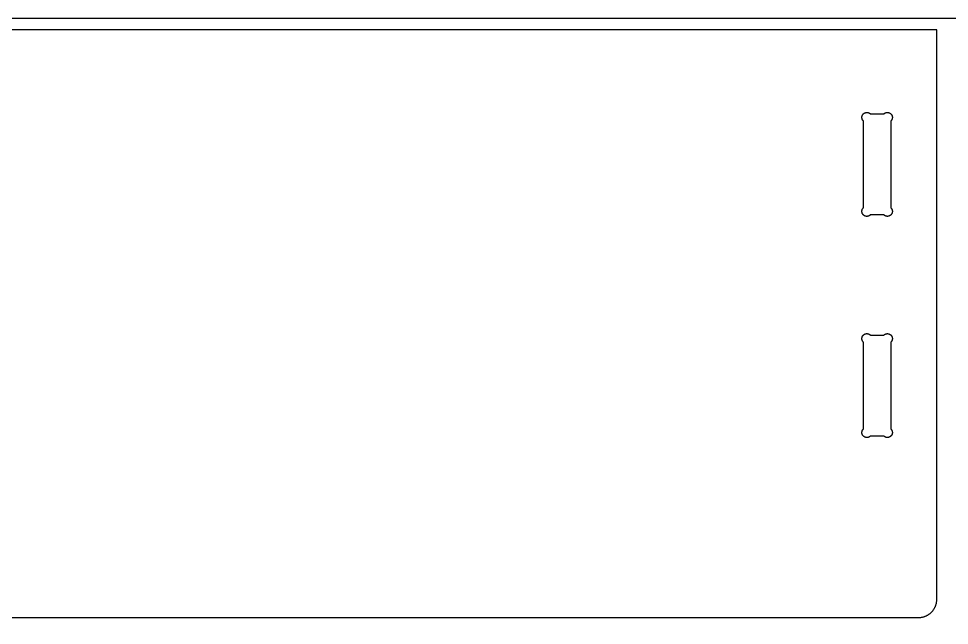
# Model space of a CAD drawing. Header units: inches. Extents: x -71.1 to 24.9, y -42.3 to 5.7.
# Drawn here: x -35.74 to -10.4, y -10.78 to 5.75 of the extents above; entities that cross this region are included whole.
import ezdxf

# ---------------------------------------------------------------- set-up
doc = ezdxf.new("R2010")
doc.units = ezdxf.units.IN
doc.header["$LTSCALE"] = 0.03937
doc.header["$MEASUREMENT"] = 0
for name, color, linetype, true_color in [('Default', 7, 'Continuous', 0x000000), ('profile - inside', 7, 'Continuous', 0x000000), ('profile - outside', 7, 'Continuous', 0x000000)]:
    doc.layers.add(name, color=color, linetype=linetype, true_color=true_color)

msp = doc.modelspace()

# ---------------------------------------------------------------- linework, layer by layer
at = {"layer": 'Default'}
msp.add_lwpolyline([(24.927, -42.253), (24.927, 5.747), (-71.073, 5.747), (-71.073, -42.253), (24.927, -42.253)], dxfattribs=at)
at = {"layer": 'profile - inside'}
for points in [[(-11.958, 0.498), (-11.958, 0.495), (-11.958, 0.492), (-11.958, 0.489), (-11.958, 0.486), (-11.958, 0.483), (-11.959, 0.479), (-11.959, 0.476), (-11.96, 0.473), (-11.96, 0.47), (-11.961, 0.467), (-11.962, 0.464), (-11.963, 0.461), (-11.964, 0.457), (-11.965, 0.454), (-11.966, 0.451), (-11.967, 0.448), (-11.968, 0.445), (-11.97, 0.442), (-11.971, 0.439), (-11.973, 0.436), (-11.974, 0.433), (-11.976, 0.43), (-11.978, 0.427), (-11.98, 0.424), (-11.982, 0.421), (-11.984, 0.418), (-11.986, 0.415), (-11.988, 0.413), (-11.99, 0.41), (-11.992, 0.407), (-11.995, 0.405), (-11.997, 0.402), (-12, 0.4), (-12.002, 0.398), (-12.005, 0.395), (-12.007, 0.393), (-12.01, 0.391), (-12.013, 0.389), (-12.016, 0.387), (-12.019, 0.385), (-12.022, 0.383), (-12.025, 0.381), (-12.028, 0.379), (-12.031, 0.378), (-12.034, 0.376), (-12.037, 0.375), (-12.04, 0.374), (-12.043, 0.372), (-12.046, 0.371), (-12.049, 0.37), (-12.052, 0.369), (-12.055, 0.368), (-12.059, 0.367), (-12.062, 0.366), (-12.065, 0.366), (-12.068, 0.365), (-12.071, 0.364), (-12.074, 0.364), (-12.077, 0.364), (-12.08, 0.363), (-12.084, 0.363), (-12.087, 0.363), (-12.09, 0.363), (-12.093, 0.363), (-12.096, 0.363), (-12.099, 0.363), (-12.102, 0.363), (-12.105, 0.363), (-12.108, 0.364), (-12.111, 0.364), (-12.114, 0.364), (-12.117, 0.365), (-12.12, 0.366), (-12.123, 0.366), (-12.127, 0.367), (-12.13, 0.368), (-12.133, 0.369), (-12.136, 0.37), (-12.139, 0.371), (-12.142, 0.372), (-12.145, 0.374), (-12.148, 0.375), (-12.152, 0.376), (-12.155, 0.378), (-12.158, 0.379), (-12.161, 0.381), (-12.164, 0.383), (-12.166, 0.385), (-12.169, 0.387), (-12.172, 0.389), (-12.175, 0.391), (-12.178, 0.393), (-12.18, 0.395), (-12.183, 0.398), (-12.186, 0.4), (-12.188, 0.402), (-12.556, 0.402), (-12.559, 0.4), (-12.561, 0.398), (-12.564, 0.395), (-12.567, 0.393), (-12.569, 0.391), (-12.572, 0.389), (-12.575, 0.387), (-12.578, 0.385), (-12.581, 0.383), (-12.584, 0.381), (-12.587, 0.379), (-12.59, 0.378), (-12.593, 0.376), (-12.596, 0.375), (-12.599, 0.374), (-12.602, 0.372), (-12.605, 0.371), (-12.608, 0.37), (-12.611, 0.369), (-12.615, 0.368), (-12.618, 0.367), (-12.621, 0.366), (-12.624, 0.366), (-12.627, 0.365), (-12.63, 0.364), (-12.633, 0.364), (-12.636, 0.364), (-12.64, 0.363), (-12.643, 0.363), (-12.646, 0.363), (-12.649, 0.363), (-12.652, 0.363), (-12.655, 0.363), (-12.658, 0.363), (-12.661, 0.363), (-12.664, 0.363), (-12.667, 0.364), (-12.67, 0.364), (-12.673, 0.364), (-12.676, 0.365), (-12.679, 0.366), (-12.683, 0.366), (-12.686, 0.367), (-12.689, 0.368), (-12.692, 0.369), (-12.695, 0.37), (-12.698, 0.371), (-12.701, 0.372), (-12.704, 0.374), (-12.708, 0.375), (-12.711, 0.376), (-12.714, 0.378), (-12.717, 0.379), (-12.72, 0.381), (-12.723, 0.383), (-12.726, 0.385), (-12.728, 0.387), (-12.731, 0.389), (-12.734, 0.391), (-12.737, 0.393), (-12.739, 0.395), (-12.742, 0.398), (-12.745, 0.4), (-12.747, 0.402), (-12.75, 0.405), (-12.752, 0.407), (-12.754, 0.41), (-12.756, 0.413), (-12.759, 0.415), (-12.761, 0.418), (-12.763, 0.421), (-12.765, 0.424), (-12.767, 0.427), (-12.768, 0.43), (-12.77, 0.433), (-12.772, 0.436), (-12.773, 0.439), (-12.775, 0.442), (-12.776, 0.445), (-12.777, 0.448), (-12.778, 0.451), (-12.779, 0.454), (-12.781, 0.457), (-12.781, 0.461), (-12.782, 0.464), (-12.783, 0.467), (-12.784, 0.47), (-12.784, 0.473), (-12.785, 0.476), (-12.785, 0.479), (-12.786, 0.483), (-12.786, 0.486), (-12.786, 0.489), (-12.787, 0.492), (-12.787, 0.495), (-12.787, 0.498), (-12.787, 0.501), (-12.787, 0.504), (-12.786, 0.507), (-12.786, 0.51), (-12.786, 0.513), (-12.785, 0.516), (-12.785, 0.519), (-12.784, 0.522), (-12.784, 0.525), (-12.783, 0.529), (-12.782, 0.532), (-12.781, 0.535), (-12.781, 0.538), (-12.779, 0.541), (-12.778, 0.544), (-12.777, 0.547), (-12.776, 0.551), (-12.775, 0.554), (-12.773, 0.557), (-12.772, 0.56), (-12.77, 0.563), (-12.768, 0.566), (-12.767, 0.569), (-12.765, 0.572), (-12.763, 0.575), (-12.761, 0.577), (-12.759, 0.58), (-12.756, 0.583), (-12.754, 0.586), (-12.752, 0.588), (-12.75, 0.591), (-12.747, 0.593), (-12.747, 2.961), (-12.75, 2.964), (-12.752, 2.966), (-12.754, 2.969), (-12.756, 2.972), (-12.759, 2.974), (-12.761, 2.977), (-12.763, 2.98), (-12.765, 2.983), (-12.767, 2.986), (-12.768, 2.989), (-12.77, 2.992), (-12.772, 2.995), (-12.773, 2.998), (-12.775, 3.001), (-12.776, 3.004), (-12.777, 3.007), (-12.778, 3.01), (-12.779, 3.013), (-12.781, 3.017), (-12.781, 3.02), (-12.782, 3.023), (-12.783, 3.026), (-12.784, 3.029), (-12.784, 3.032), (-12.785, 3.035), (-12.785, 3.039), (-12.786, 3.042), (-12.786, 3.045), (-12.786, 3.048), (-12.787, 3.051), (-12.787, 3.054), (-12.787, 3.057), (-12.787, 3.06), (-12.787, 3.063), (-12.786, 3.066), (-12.786, 3.069), (-12.786, 3.072), (-12.785, 3.075), (-12.785, 3.078), (-12.784, 3.081), (-12.784, 3.085), (-12.783, 3.088), (-12.782, 3.091), (-12.781, 3.094), (-12.781, 3.097), (-12.779, 3.1), (-12.778, 3.103), (-12.777, 3.107), (-12.776, 3.11), (-12.775, 3.113), (-12.773, 3.116), (-12.772, 3.119), (-12.77, 3.122), (-12.768, 3.125), (-12.767, 3.128), (-12.765, 3.131), (-12.763, 3.134), (-12.761, 3.136), (-12.759, 3.139), (-12.756, 3.142), (-12.754, 3.145), (-12.752, 3.147), (-12.75, 3.15), (-12.747, 3.152), (-12.745, 3.155), (-12.742, 3.157), (-12.739, 3.159), (-12.737, 3.162), (-12.734, 3.164), (-12.731, 3.166), (-12.728, 3.168), (-12.726, 3.17), (-12.723, 3.172), (-12.72, 3.173), (-12.717, 3.175), (-12.714, 3.177), (-12.711, 3.178), (-12.708, 3.18), (-12.704, 3.181), (-12.701, 3.182), (-12.698, 3.184), (-12.695, 3.185), (-12.692, 3.186), (-12.689, 3.187), (-12.686, 3.188), (-12.683, 3.188), (-12.679, 3.189), (-12.676, 3.19), (-12.673, 3.19), (-12.67, 3.191), (-12.667, 3.191), (-12.664, 3.191), (-12.661, 3.192), (-12.658, 3.192), (-12.655, 3.192), (-12.652, 3.192), (-12.649, 3.192), (-12.646, 3.192), (-12.643, 3.192), (-12.64, 3.191), (-12.636, 3.191), (-12.633, 3.191), (-12.63, 3.19), (-12.627, 3.19), (-12.624, 3.189), (-12.621, 3.188), (-12.618, 3.188), (-12.615, 3.187), (-12.611, 3.186), (-12.608, 3.185), (-12.605, 3.184), (-12.602, 3.182), (-12.599, 3.181), (-12.596, 3.18), (-12.593, 3.178), (-12.59, 3.177), (-12.587, 3.175), (-12.584, 3.173), (-12.581, 3.172), (-12.578, 3.17), (-12.575, 3.168), (-12.572, 3.166), (-12.569, 3.164), (-12.567, 3.162), (-12.564, 3.159), (-12.561, 3.157), (-12.559, 3.155), (-12.556, 3.152), (-12.188, 3.152), (-12.186, 3.155), (-12.183, 3.157), (-12.18, 3.159), (-12.178, 3.162), (-12.175, 3.164), (-12.172, 3.166), (-12.169, 3.168), (-12.166, 3.17), (-12.164, 3.172), (-12.161, 3.173), (-12.158, 3.175), (-12.155, 3.177), (-12.152, 3.178), (-12.148, 3.18), (-12.145, 3.181), (-12.142, 3.182), (-12.139, 3.184), (-12.136, 3.185), (-12.133, 3.186), (-12.13, 3.187), (-12.127, 3.188), (-12.123, 3.188), (-12.12, 3.189), (-12.117, 3.19), (-12.114, 3.19), (-12.111, 3.191), (-12.108, 3.191), (-12.105, 3.191), (-12.102, 3.192), (-12.099, 3.192), (-12.096, 3.192), (-12.093, 3.192), (-12.09, 3.192), (-12.087, 3.192), (-12.084, 3.192), (-12.08, 3.191), (-12.077, 3.191), (-12.074, 3.191), (-12.071, 3.19), (-12.068, 3.19), (-12.065, 3.189), (-12.062, 3.188), (-12.059, 3.188), (-12.055, 3.187), (-12.052, 3.186), (-12.049, 3.185), (-12.046, 3.184), (-12.043, 3.182), (-12.04, 3.181), (-12.037, 3.18), (-12.034, 3.178), (-12.031, 3.177), (-12.028, 3.175), (-12.025, 3.173), (-12.022, 3.172), (-12.019, 3.17), (-12.016, 3.168), (-12.013, 3.166), (-12.01, 3.164), (-12.007, 3.162), (-12.005, 3.159), (-12.002, 3.157), (-12, 3.155), (-11.997, 3.152), (-11.995, 3.15), (-11.992, 3.147), (-11.99, 3.145), (-11.988, 3.142), (-11.986, 3.139), (-11.984, 3.136), (-11.982, 3.134), (-11.98, 3.131), (-11.978, 3.128), (-11.976, 3.125), (-11.974, 3.122), (-11.973, 3.119), (-11.971, 3.116), (-11.97, 3.113), (-11.968, 3.11), (-11.967, 3.107), (-11.966, 3.103), (-11.965, 3.1), (-11.964, 3.097), (-11.963, 3.094), (-11.962, 3.091), (-11.961, 3.088), (-11.96, 3.085), (-11.96, 3.081), (-11.959, 3.078), (-11.959, 3.075), (-11.958, 3.072), (-11.958, 3.069), (-11.958, 3.066), (-11.958, 3.063), (-11.958, 3.06), (-11.958, 3.057), (-11.958, 3.054), (-11.958, 3.051), (-11.958, 3.048), (-11.958, 3.045), (-11.958, 3.042), (-11.959, 3.039), (-11.959, 3.035), (-11.96, 3.032), (-11.96, 3.029), (-11.961, 3.026), (-11.962, 3.023), (-11.963, 3.02), (-11.964, 3.017), (-11.965, 3.013), (-11.966, 3.01), (-11.967, 3.007), (-11.968, 3.004), (-11.97, 3.001), (-11.971, 2.998), (-11.973, 2.995), (-11.974, 2.992), (-11.976, 2.989), (-11.978, 2.986), (-11.98, 2.983), (-11.982, 2.98), (-11.984, 2.977), (-11.986, 2.974), (-11.988, 2.972), (-11.99, 2.969), (-11.992, 2.966), (-11.995, 2.964), (-11.997, 2.961), (-11.997, 0.593), (-11.995, 0.591), (-11.992, 0.588), (-11.99, 0.586), (-11.988, 0.583), (-11.986, 0.58), (-11.984, 0.577), (-11.982, 0.575), (-11.98, 0.572), (-11.978, 0.569), (-11.976, 0.566), (-11.974, 0.563), (-11.973, 0.56), (-11.971, 0.557), (-11.97, 0.554), (-11.968, 0.551), (-11.967, 0.547), (-11.966, 0.544), (-11.965, 0.541), (-11.964, 0.538), (-11.963, 0.535), (-11.962, 0.532), (-11.961, 0.529), (-11.96, 0.525), (-11.96, 0.522), (-11.959, 0.519), (-11.959, 0.516), (-11.958, 0.513), (-11.958, 0.51), (-11.958, 0.507), (-11.958, 0.504), (-11.958, 0.501), (-11.958, 0.498)], [(-11.958, -2.966), (-11.958, -2.969), (-11.958, -2.972), (-11.958, -2.975), (-11.958, -2.978), (-11.958, -2.981), (-11.959, -2.984), (-11.959, -2.987), (-11.96, -2.99), (-11.96, -2.993), (-11.961, -2.997), (-11.962, -3), (-11.963, -3.003), (-11.964, -3.006), (-11.965, -3.009), (-11.966, -3.012), (-11.967, -3.015), (-11.968, -3.019), (-11.97, -3.022), (-11.971, -3.025), (-11.973, -3.028), (-11.974, -3.031), (-11.976, -3.034), (-11.978, -3.037), (-11.98, -3.04), (-11.982, -3.043), (-11.984, -3.045), (-11.986, -3.048), (-11.988, -3.051), (-11.99, -3.054), (-11.992, -3.056), (-11.995, -3.059), (-11.997, -3.061), (-11.997, -5.429), (-11.995, -5.432), (-11.992, -5.434), (-11.99, -5.437), (-11.988, -5.44), (-11.986, -5.442), (-11.984, -5.445), (-11.982, -5.448), (-11.98, -5.451), (-11.978, -5.454), (-11.976, -5.457), (-11.974, -5.46), (-11.973, -5.463), (-11.971, -5.466), (-11.97, -5.469), (-11.968, -5.472), (-11.967, -5.475), (-11.966, -5.478), (-11.965, -5.481), (-11.964, -5.485), (-11.963, -5.488), (-11.962, -5.491), (-11.961, -5.494), (-11.96, -5.497), (-11.96, -5.5), (-11.959, -5.503), (-11.959, -5.507), (-11.958, -5.51), (-11.958, -5.513), (-11.958, -5.516), (-11.958, -5.519), (-11.958, -5.522), (-11.958, -5.525), (-11.958, -5.528), (-11.958, -5.531), (-11.958, -5.534), (-11.958, -5.537), (-11.958, -5.54), (-11.959, -5.543), (-11.959, -5.546), (-11.96, -5.549), (-11.96, -5.553), (-11.961, -5.556), (-11.962, -5.559), (-11.963, -5.562), (-11.964, -5.565), (-11.965, -5.568), (-11.966, -5.571), (-11.967, -5.575), (-11.968, -5.578), (-11.97, -5.581), (-11.971, -5.584), (-11.973, -5.587), (-11.974, -5.59), (-11.976, -5.593), (-11.978, -5.596), (-11.98, -5.599), (-11.982, -5.602), (-11.984, -5.604), (-11.986, -5.607), (-11.988, -5.61), (-11.99, -5.613), (-11.992, -5.615), (-11.995, -5.618), (-11.997, -5.62), (-12, -5.623), (-12.002, -5.625), (-12.005, -5.627), (-12.007, -5.63), (-12.01, -5.632), (-12.013, -5.634), (-12.016, -5.636), (-12.019, -5.638), (-12.022, -5.64), (-12.025, -5.641), (-12.028, -5.643), (-12.031, -5.645), (-12.034, -5.646), (-12.037, -5.648), (-12.04, -5.649), (-12.043, -5.65), (-12.046, -5.652), (-12.049, -5.653), (-12.052, -5.654), (-12.055, -5.655), (-12.059, -5.655), (-12.062, -5.656), (-12.065, -5.657), (-12.068, -5.658), (-12.071, -5.658), (-12.074, -5.659), (-12.077, -5.659), (-12.08, -5.659), (-12.084, -5.66), (-12.087, -5.66), (-12.09, -5.66), (-12.093, -5.66), (-12.096, -5.66), (-12.099, -5.66), (-12.102, -5.66), (-12.105, -5.659), (-12.108, -5.659), (-12.111, -5.659), (-12.114, -5.658), (-12.117, -5.658), (-12.12, -5.657), (-12.123, -5.656), (-12.127, -5.655), (-12.13, -5.655), (-12.133, -5.654), (-12.136, -5.653), (-12.139, -5.652), (-12.142, -5.65), (-12.145, -5.649), (-12.148, -5.648), (-12.152, -5.646), (-12.155, -5.645), (-12.158, -5.643), (-12.161, -5.641), (-12.164, -5.64), (-12.166, -5.638), (-12.169, -5.636), (-12.172, -5.634), (-12.175, -5.632), (-12.178, -5.63), (-12.18, -5.627), (-12.183, -5.625), (-12.186, -5.623), (-12.188, -5.62), (-12.556, -5.62), (-12.559, -5.623), (-12.561, -5.625), (-12.564, -5.627), (-12.567, -5.63), (-12.569, -5.632), (-12.572, -5.634), (-12.575, -5.636), (-12.578, -5.638), (-12.581, -5.64), (-12.584, -5.641), (-12.587, -5.643), (-12.59, -5.645), (-12.593, -5.646), (-12.596, -5.648), (-12.599, -5.649), (-12.602, -5.65), (-12.605, -5.652), (-12.608, -5.653), (-12.611, -5.654), (-12.615, -5.655), (-12.618, -5.655), (-12.621, -5.656), (-12.624, -5.657), (-12.627, -5.658), (-12.63, -5.658), (-12.633, -5.659), (-12.636, -5.659), (-12.64, -5.659), (-12.643, -5.66), (-12.646, -5.66), (-12.649, -5.66), (-12.652, -5.66), (-12.655, -5.66), (-12.658, -5.66), (-12.661, -5.66), (-12.664, -5.659), (-12.667, -5.659), (-12.67, -5.659), (-12.673, -5.658), (-12.676, -5.658), (-12.679, -5.657), (-12.683, -5.656), (-12.686, -5.655), (-12.689, -5.655), (-12.692, -5.654), (-12.695, -5.653), (-12.698, -5.652), (-12.701, -5.65), (-12.704, -5.649), (-12.708, -5.648), (-12.711, -5.646), (-12.714, -5.645), (-12.717, -5.643), (-12.72, -5.641), (-12.723, -5.64), (-12.726, -5.638), (-12.728, -5.636), (-12.731, -5.634), (-12.734, -5.632), (-12.737, -5.63), (-12.739, -5.627), (-12.742, -5.625), (-12.745, -5.623), (-12.747, -5.62), (-12.75, -5.618), (-12.752, -5.615), (-12.754, -5.613), (-12.756, -5.61), (-12.759, -5.607), (-12.761, -5.604), (-12.763, -5.602), (-12.765, -5.599), (-12.767, -5.596), (-12.768, -5.593), (-12.77, -5.59), (-12.772, -5.587), (-12.773, -5.584), (-12.775, -5.581), (-12.776, -5.578), (-12.777, -5.575), (-12.778, -5.571), (-12.779, -5.568), (-12.781, -5.565), (-12.781, -5.562), (-12.782, -5.559), (-12.783, -5.556), (-12.784, -5.553), (-12.784, -5.549), (-12.785, -5.546), (-12.785, -5.543), (-12.786, -5.54), (-12.786, -5.537), (-12.786, -5.534), (-12.787, -5.531), (-12.787, -5.528), (-12.787, -5.525), (-12.787, -5.522), (-12.787, -5.519), (-12.786, -5.516), (-12.786, -5.513), (-12.786, -5.51), (-12.785, -5.507), (-12.785, -5.503), (-12.784, -5.5), (-12.784, -5.497), (-12.783, -5.494), (-12.782, -5.491), (-12.781, -5.488), (-12.781, -5.485), (-12.779, -5.481), (-12.778, -5.478), (-12.777, -5.475), (-12.776, -5.472), (-12.775, -5.469), (-12.773, -5.466), (-12.772, -5.463), (-12.77, -5.46), (-12.768, -5.457), (-12.767, -5.454), (-12.765, -5.451), (-12.763, -5.448), (-12.761, -5.445), (-12.759, -5.442), (-12.756, -5.44), (-12.754, -5.437), (-12.752, -5.434), (-12.75, -5.432), (-12.747, -5.429), (-12.747, -3.061), (-12.75, -3.059), (-12.752, -3.056), (-12.754, -3.054), (-12.756, -3.051), (-12.759, -3.048), (-12.761, -3.045), (-12.763, -3.043), (-12.765, -3.04), (-12.767, -3.037), (-12.768, -3.034), (-12.77, -3.031), (-12.772, -3.028), (-12.773, -3.025), (-12.775, -3.022), (-12.776, -3.019), (-12.777, -3.015), (-12.778, -3.012), (-12.779, -3.009), (-12.781, -3.006), (-12.781, -3.003), (-12.782, -3), (-12.783, -2.997), (-12.784, -2.993), (-12.784, -2.99), (-12.785, -2.987), (-12.785, -2.984), (-12.786, -2.981), (-12.786, -2.978), (-12.786, -2.975), (-12.787, -2.972), (-12.787, -2.969), (-12.787, -2.966), (-12.787, -2.963), (-12.787, -2.96), (-12.786, -2.957), (-12.786, -2.954), (-12.786, -2.951), (-12.785, -2.947), (-12.785, -2.944), (-12.784, -2.941), (-12.784, -2.938), (-12.783, -2.935), (-12.782, -2.932), (-12.781, -2.929), (-12.781, -2.925), (-12.779, -2.922), (-12.778, -2.919), (-12.777, -2.916), (-12.776, -2.913), (-12.775, -2.91), (-12.773, -2.907), (-12.772, -2.904), (-12.77, -2.901), (-12.768, -2.898), (-12.767, -2.895), (-12.765, -2.892), (-12.763, -2.889), (-12.761, -2.886), (-12.759, -2.883), (-12.756, -2.881), (-12.754, -2.878), (-12.752, -2.875), (-12.75, -2.873), (-12.747, -2.87), (-12.745, -2.868), (-12.742, -2.865), (-12.739, -2.863), (-12.737, -2.861), (-12.734, -2.859), (-12.731, -2.857), (-12.728, -2.855), (-12.726, -2.853), (-12.723, -2.851), (-12.72, -2.849), (-12.717, -2.847), (-12.714, -2.846), (-12.711, -2.844), (-12.708, -2.843), (-12.704, -2.842), (-12.701, -2.84), (-12.698, -2.839), (-12.695, -2.838), (-12.692, -2.837), (-12.689, -2.836), (-12.686, -2.835), (-12.683, -2.834), (-12.679, -2.834), (-12.676, -2.833), (-12.673, -2.832), (-12.67, -2.832), (-12.667, -2.832), (-12.664, -2.831), (-12.661, -2.831), (-12.658, -2.831), (-12.655, -2.831), (-12.652, -2.831), (-12.649, -2.831), (-12.646, -2.831), (-12.643, -2.831), (-12.64, -2.831), (-12.636, -2.832), (-12.633, -2.832), (-12.63, -2.832), (-12.627, -2.833), (-12.624, -2.834), (-12.621, -2.834), (-12.618, -2.835), (-12.615, -2.836), (-12.611, -2.837), (-12.608, -2.838), (-12.605, -2.839), (-12.602, -2.84), (-12.599, -2.842), (-12.596, -2.843), (-12.593, -2.844), (-12.59, -2.846), (-12.587, -2.847), (-12.584, -2.849), (-12.581, -2.851), (-12.578, -2.853), (-12.575, -2.855), (-12.572, -2.857), (-12.569, -2.859), (-12.567, -2.861), (-12.564, -2.863), (-12.561, -2.865), (-12.559, -2.868), (-12.556, -2.87), (-12.188, -2.87), (-12.186, -2.868), (-12.183, -2.865), (-12.18, -2.863), (-12.178, -2.861), (-12.175, -2.859), (-12.172, -2.857), (-12.169, -2.855), (-12.166, -2.853), (-12.164, -2.851), (-12.161, -2.849), (-12.158, -2.847), (-12.155, -2.846), (-12.152, -2.844), (-12.148, -2.843), (-12.145, -2.842), (-12.142, -2.84), (-12.139, -2.839), (-12.136, -2.838), (-12.133, -2.837), (-12.13, -2.836), (-12.127, -2.835), (-12.123, -2.834), (-12.12, -2.834), (-12.117, -2.833), (-12.114, -2.832), (-12.111, -2.832), (-12.108, -2.832), (-12.105, -2.831), (-12.102, -2.831), (-12.099, -2.831), (-12.096, -2.831), (-12.093, -2.831), (-12.09, -2.831), (-12.087, -2.831), (-12.084, -2.831), (-12.08, -2.831), (-12.077, -2.832), (-12.074, -2.832), (-12.071, -2.832), (-12.068, -2.833), (-12.065, -2.834), (-12.062, -2.834), (-12.059, -2.835), (-12.055, -2.836), (-12.052, -2.837), (-12.049, -2.838), (-12.046, -2.839), (-12.043, -2.84), (-12.04, -2.842), (-12.037, -2.843), (-12.034, -2.844), (-12.031, -2.846), (-12.028, -2.847), (-12.025, -2.849), (-12.022, -2.851), (-12.019, -2.853), (-12.016, -2.855), (-12.013, -2.857), (-12.01, -2.859), (-12.007, -2.861), (-12.005, -2.863), (-12.002, -2.865), (-12, -2.868), (-11.997, -2.87), (-11.995, -2.873), (-11.992, -2.875), (-11.99, -2.878), (-11.988, -2.881), (-11.986, -2.883), (-11.984, -2.886), (-11.982, -2.889), (-11.98, -2.892), (-11.978, -2.895), (-11.976, -2.898), (-11.974, -2.901), (-11.973, -2.904), (-11.971, -2.907), (-11.97, -2.91), (-11.968, -2.913), (-11.967, -2.916), (-11.966, -2.919), (-11.965, -2.922), (-11.964, -2.925), (-11.963, -2.929), (-11.962, -2.932), (-11.961, -2.935), (-11.96, -2.938), (-11.96, -2.941), (-11.959, -2.944), (-11.959, -2.947), (-11.958, -2.951), (-11.958, -2.954), (-11.958, -2.957), (-11.958, -2.96), (-11.958, -2.963), (-11.958, -2.966)]]:
    msp.add_lwpolyline(points, dxfattribs=at)
at = {"layer": 'profile - outside'}
for points in [[(-10.747, 5.438), (-40.247, 5.438)], [(-10.747, 5.221), (-10.747, 5.438)], [(-10.747, 5.005), (-10.747, 5.221)], [(-10.747, 5.221), (-10.747, 5.221)], [(-10.747, 4.788), (-10.747, 5.005)], [(-10.747, -10.062), (-10.747, 4.788)], [(-11.247, -10.562), (-11.236, -10.562), (-11.225, -10.562), (-11.214, -10.561), (-11.202, -10.56), (-11.191, -10.559), (-11.179, -10.558), (-11.168, -10.556), (-11.156, -10.554), (-11.145, -10.552), (-11.133, -10.549), (-11.121, -10.546), (-11.11, -10.543), (-11.098, -10.54), (-11.086, -10.536), (-11.075, -10.532), (-11.063, -10.527), (-11.052, -10.522), (-11.04, -10.517), (-11.029, -10.512), (-11.017, -10.506), (-11.006, -10.5), (-10.995, -10.494), (-10.984, -10.488), (-10.974, -10.481), (-10.963, -10.474), (-10.952, -10.466), (-10.942, -10.458), (-10.932, -10.45), (-10.922, -10.442), (-10.912, -10.434), (-10.903, -10.425), (-10.894, -10.416), (-10.885, -10.407), (-10.876, -10.397), (-10.867, -10.387), (-10.859, -10.377), (-10.851, -10.367), (-10.843, -10.357), (-10.836, -10.347), (-10.829, -10.336), (-10.822, -10.325), (-10.815, -10.314), (-10.809, -10.303), (-10.803, -10.292), (-10.797, -10.281), (-10.792, -10.269), (-10.787, -10.258), (-10.782, -10.246), (-10.778, -10.235), (-10.774, -10.223), (-10.77, -10.212), (-10.766, -10.2), (-10.763, -10.188), (-10.76, -10.177), (-10.758, -10.165), (-10.755, -10.153), (-10.753, -10.142), (-10.752, -10.13), (-10.75, -10.119), (-10.749, -10.107), (-10.748, -10.096), (-10.748, -10.085), (-10.747, -10.073), (-10.747, -10.062)], [(-39.747, -10.562), (-11.247, -10.562)]]:
    msp.add_lwpolyline(points, dxfattribs=at)

doc.saveas('drawing.dxf')
